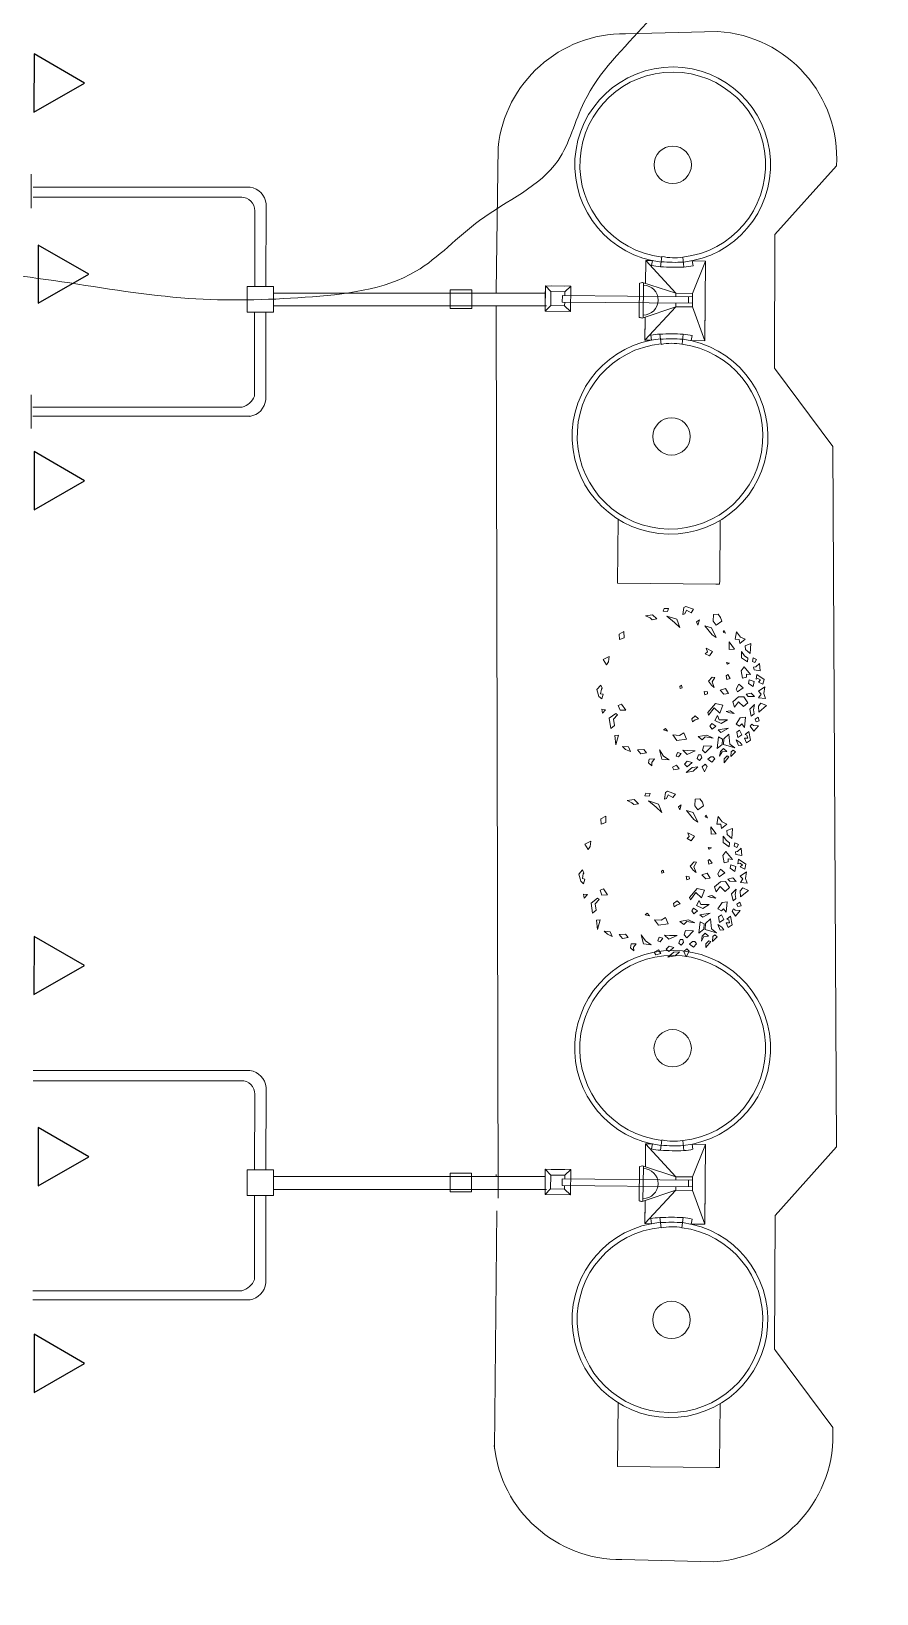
# Model space of a CAD drawing. Header units: millimetres. Extents: x 73 to 57768, y -40361 to 10065.
# Drawn here: x 25250 to 28583, y -33626 to -27463 of the extents above; entities that cross this region are included whole.
import ezdxf

# ---------------------------------------------------------------- set-up
doc = ezdxf.new("R2010")
doc.units = ezdxf.units.MM
for name, color, linetype, lineweight in [('debela', 20, 'Continuous', 25), ('drvece', 84, 'Continuous', 5), ('izohipse', 33, 'Continuous', 0), ('objekti_pogled', 4, 'Continuous', 20), ('ulica', 71, 'Continuous', 13)]:
    doc.layers.add(name, color=color, linetype=linetype, lineweight=lineweight)
doc.layers.add('pogled', color=7, linetype='Continuous', lineweight=5, true_color=0x8db1c3)
doc.styles.add('ATTR', font='romans.shx', dxfattribs={"width": 0.8, "height": 0.7})

# ---------------------------------------------------------------- blocks, each defined once
blk = doc.blocks.new('DEC1')
for points in [[(-17.825703, 50.144688), (-15.340965, 55.637398), (-11.893769, 55.475018), (-12.802246, 52.160138), (-14.540878, 53.429518), (-15.347061, 51.420148), (-14.679306, 50.283108)], [(-10.286347, 57.002498), (-6.636353, 53.173978), (-4.977264, 55.300948), (-2.322731, 54.024758), (-2.654549, 58.704078), (-5.640907, 57.002498)], [(2.096443, 60.253408), (0.995445, 56.151728), (3.318161, 54.875548), (7.299967, 55.726328)], [(13.272677, 57.002498), (10.949967, 55.726328), (12.609047, 54.024758), (14.268137, 54.875548)], [(16.259037, 52.323198), (16.922667, 53.599378), (16.590857, 57.002498), (20.904477, 54.450148), (17.918117, 51.472418)], [(-38.104163, 42.886048), (-35.982343, 39.207198), (-33.437553, 39.947208), (-31.223573, 43.364378)], [(-27.902623, 48.490098), (-28.642653, 45.945318), (-26.266303, 45.915268), (-25.694743, 47.690008)], [(-22.482173, 47.292998), (-22.915303, 48.664658), (-25.556323, 50.836408), (-20.701343, 52.081818), (-20.707443, 47.864548)], [(-17.061733, 46.095918), (-21.688173, 40.867878), (-18.577893, 39.165388), (-13.789101, 40.946228), (-14.889992, 43.454908), (-16.965533, 43.184148)], [(-12.70607, 49.248398), (-13.313744, 45.632738), (-10.937401, 45.602688), (-9.258873, 49.086028)], [(-2.654549, 51.047028), (-4.645447, 48.494678), (-3.318176, 45.091538), (-1.990913, 46.793108)], [(2.322716, 47.218508), (-1.327278, 43.815368), (-0.66365, 40.412228), (3.318161, 37.009098), (6.636337, 38.710668), (2.654526, 40.837618), (5.309077, 44.666158)], [(2.654526, 51.897798), (6.304517, 49.345458), (10.949967, 51.047028), (8.959067, 52.748598), (6.304517, 51.897798)], [(19.245397, 47.643888), (12.277227, 47.218508), (13.272677, 43.815368), (17.918117, 41.688418), (18.913577, 44.240768), (17.254487, 45.516938)], [(21.568117, 51.047028), (27.209017, 53.173978), (29.531737, 50.621628), (26.545377, 48.920058), (26.213557, 51.047028), (24.222657, 50.196248), (23.890837, 48.920058)], [(24.554477, 46.793108), (21.568117, 44.666158), (23.227197, 42.964588), (26.877177, 44.240768)], [(25.549927, 37.859878), (32.186277, 39.561448), (34.177167, 43.389968), (33.181717, 35.307528), (29.199917, 34.882128)], [(31.522627, 48.069288), (29.863537, 46.367708), (28.536287, 43.389968), (32.186277, 45.516938)], [(36.831707, 44.240768), (35.836257, 42.539188), (37.163527, 41.263018), (40.481707, 41.688418)], [(-44.561383, 31.831348), (-39.273253, 31.705098), (-39.604093, 34.382268), (-36.824663, 35.356908), (-40.368063, 38.431048), (-41.276543, 35.116178)], [(-32.518103, 32.329788), (-36.831723, 28.075868), (-31.854473, 28.926648)], [(-31.801213, 37.372358), (-27.415503, 38.148518), (-25.333863, 42.636518), (-27.944843, 42.431948), (-29.220293, 39.953298)], [(-12.277245, 32.755178), (-14.599968, 30.628218), (-13.604515, 29.777438), (-11.2818, 30.628218)], [(-7.299988, 42.539188), (-9.290886, 39.136068), (-5.640907, 37.859878), (-3.981812, 39.136068)], [(-1.990913, 33.180578), (-4.977264, 30.628218), (-3.318176, 27.225088), (-0.99546, 30.202838)], [(10.949967, 39.136068), (9.622697, 36.158308), (10.618147, 33.605958), (10.949967, 36.158308)], [(15.927217, 35.307528), (16.922667, 29.777438), (14.268137, 28.075868), (17.918117, 26.799688), (19.245397, 31.479008)], [(23.890837, 30.202838), (21.568117, 37.009098), (25.218107, 32.329788)], [(29.531737, 34.031358), (28.536287, 31.053608), (36.499887, 31.479008), (33.181717, 34.456738)], [(37.495347, 38.285278), (35.836257, 35.732928), (38.158977, 34.031358), (41.477157, 34.031358), (38.158977, 35.307528)], [(40.813507, 40.412228), (40.481707, 39.136068), (42.804427, 37.434478), (45.458957, 37.859878)], [(-42.472623, 24.672728), (-44.131713, 23.396548), (-42.804433, 22.971158)], [(-22.563583, 30.628218), (-22.563583, 28.501248), (-21.568133, 29.352038)], [(-5.640907, 20.844198), (-7.963623, 18.291858), (-11.2818, 20.418808), (-11.2818, 22.120378), (-7.963623, 20.844198), (-4.313629, 22.971158)], [(6.636337, 30.628218), (6.304517, 25.523518), (13.272677, 21.269598), (14.931767, 22.120378), (9.290877, 25.098128), (12.277227, 29.352038)], [(21.568117, 28.075868), (20.240847, 25.098128), (22.231747, 24.247348), (23.890837, 25.948898)], [(29.863537, 27.650488), (28.536287, 22.971158), (30.527177, 17.441068), (32.186277, 20.418808), (29.863537, 22.120378)], [(35.504437, 27.650488), (36.168077, 22.120378), (39.154437, 21.694998), (40.813507, 23.821948)], [(44.795317, 26.374298), (42.804427, 28.075868), (42.472607, 29.777438), (43.799877, 31.053608), (46.454417, 29.352038)], [(46.454417, 20.844198), (44.463497, 22.120378), (42.472607, 21.269598), (42.804427, 19.568028), (45.458957, 19.142638)], [(49.772577, 26.799688), (48.445307, 25.098128), (50.436227, 23.396548), (53.754397, 25.523518)], [(-52.427143, 19.568028), (-50.104423, 20.844198), (-46.786243, 17.441068), (-49.108973, 14.888718), (-53.754413, 14.463338), (-54.418043, 17.441068)], [(-45.127153, 9.784018), (-44.463523, 14.463338), (-38.490813, 18.717258), (-39.818083, 15.739508)], [(-30.195383, 13.187148), (-28.536293, 17.866458), (-25.218123, 16.164898), (-26.213573, 13.187148), (-27.872663, 14.463338)], [(-0.66365, 18.717258), (0.663628, 19.142638), (1.659081, 17.441068), (-0.66365, 16.590288)], [(18.581767, 15.739508), (16.922667, 13.187148), (19.245397, 11.060198), (21.236297, 11.910978), (19.577217, 13.612548)], [(40.481707, 17.015668), (43.799877, 11.910978), (41.477157, 8.507848), (41.145337, 11.910978)], [(48.777127, 16.164898), (48.445307, 12.761768), (50.768037, 11.060198), (52.095307, 13.187148)], [(51.099847, 20.418808), (52.095307, 16.590288), (56.077117, 13.187148), (54.418027, 17.866458)], [(-52.427143, -0.850769), (-55.081683, 0.4254), (-56.077133, -5.104706), (-55.081683, -6.380875), (-50.436243, -6.380875), (-51.099873, -5.104706), (-53.754413, -4.253914)], [(-48.445333, 5.530108), (-46.786243, 3.828518), (-44.795343, 5.104708)], [(-0.66365, 1.276169), (-2.322731, 0.4254), (-1.327278, -0.425384), (0, 0)], [(29.531737, 7.231658), (31.854457, 4.679318), (32.186277, 0), (35.504437, 3.403137), (33.513537, 9.784018)], [(46.454417, 6.380878), (46.122607, 4.679318), (43.468057, 5.104708), (43.799877, 7.657058)], [(49.440767, 0.4254), (49.772577, -4.679306), (43.799877, -7.231651), (47.449857, -3.828529)], [(52.095307, 5.955488), (54.086217, 3.403137), (55.745307, 4.679318), (54.418027, 8.082458)], [(-47.449883, -17.015672), (-46.454433, -9.784004), (-41.145353, -6.806266), (-44.131713, -11.06018)], [(30.195357, -3.828529), (28.536287, -5.53009), (29.863537, -6.806266)], [(50.436227, -9.784004), (51.099847, -13.187141), (53.754397, -13.187141), (55.413487, -10.634796), (53.090757, -11.06018)], [(-50.768053, -17.015672), (-50.436243, -19.993412), (-52.427143, -19.568022), (-52.758963, -16.590282)], [(47.118057, -15.739494), (45.127137, -17.866462), (46.122607, -22.120372), (48.445307, -19.568022)], [(-45.458983, -31.478992), (-46.786243, -26.799672), (-44.463523, -23.396552), (-43.468073, -26.374292), (-44.463523, -28.075852)], [(48.113497, -26.799672), (45.127137, -28.501252), (45.458957, -32.755162), (47.118057, -30.202822)], [(20.572657, -34.456732), (16.922667, -37.859872), (18.249947, -39.986832), (21.236297, -38.285262)], [(24.554477, -39.561442), (23.890837, -40.837612), (27.872647, -44.666142), (34.508987, -42.539172), (32.186277, -40.412222), (27.872647, -41.688402)], [(38.158977, -36.583692), (38.822617, -39.136042), (45.127137, -37.434482)], [(-28.204473, -43.389972), (-32.518103, -44.240752), (-30.195383, -47.218492), (-26.545393, -46.367702)], [(-11.2818, -55.300932), (-13.936333, -51.472412), (-10.286347, -51.472412), (-7.963623, -52.323192)], [(9.622697, -56.151712), (6.304517, -54.024762), (8.295417, -52.748592), (8.959067, -53.173982), (12.277227, -53.173982), (12.277227, -51.472412), (15.595407, -51.897802), (14.268137, -54.024762)], [(22.563567, -50.621622), (25.218107, -49.770842), (22.563567, -48.069272)]]:
    blk.add_lwpolyline(points, close=True)
at = {"style": 'ATTR', "width": 0.8, "flags": 9}
blk.add_attdef('ESTCODE', (0, 0), '', height=0.7, dxfattribs=at)

msp = doc.modelspace()

# ---------------------------------------------------------------- linework, layer by layer
at = {"layer": 'debela', "ltscale": 50}
for p, q in [((25260.579, -27551.459), (25260.179, -27781.316)), ((25459.441, -27666.734), (25260.579, -27551.459)), ((25260.179, -27781.316), (25459.441, -27666.734)), ((25260.579, -31033.101), (25260.179, -31262.958)), ((25459.441, -31148.375), (25260.579, -31033.101)), ((25260.179, -31262.958), (25459.441, -31148.375))]:
    msp.add_line(p, q, dxfattribs=at)
for points in [[(25476.29, -28421.177), (25277.428, -28305.902), (25277.028, -28535.759)], [(25459.841, -29235.81), (25260.979, -29120.535), (25260.579, -29350.392)], [(25476.29, -31902.819), (25277.428, -31787.544), (25277.028, -32017.401)], [(25459.841, -32717.451), (25260.979, -32602.177), (25260.579, -32832.034)]]:
    msp.add_lwpolyline(points, close=True, dxfattribs=at)
at = {"layer": 'izohipse'}
msp.add_open_spline([(31552.658, -14611.212), (31420.83, -14776.479), (31114.816, -15139.123), (30624.928, -15577.055), (30170.84, -15961.941), (29828.9, -16406.995), (29662.362, -16940.49), (29570.984, -17469.488), (29328.02, -17874.589), (28964.259, -18166.938), (28491.41, -18117.618), (28135.731, -17936.146), (27864.038, -17762.724), (27597.524, -17733.822), (27382.303, -17839.33), (27249.186, -18043.595), (27228.778, -18269.817), (27364.939, -18409.745), (27486.826, -18602.639), (27473.731, -18918.232), (27438.892, -19242.657), (27503.343, -19600.503), (27438.959, -19974.576), (27418.35, -20370.876), (27166.162, -20566.292), (27192.512, -20752.482), (27015.404, -21021.515), (26895.607, -21494.791), (26650.554, -22047.512), (26591.382, -22702.315), (26472.545, -23244.884), (26316.317, -23813.098), (26020.049, -24274.004), (25454.65, -24705.004), (24750.688, -24745.829), (24204.551, -24839.863), (23667.654, -24825.325), (23063.979, -24661.936), (22497.122, -24184.898), (22063.432, -23818.746), (21708.558, -23483.893), (21618.028, -23071.401), (21482.217, -22717.178), (21280.393, -22427.975), (20949.482, -22291.497), (20523.398, -22316.36), (20222.206, -22639.348), (19982.945, -23036.895), (19641.817, -23453.887), (19121.028, -23810.068), (18536.361, -23906.042), (18036.829, -23959.869), (17576.435, -24284.347), (16718.101, -24662.777), (15646.125, -25317.041), (14555.656, -26080.59), (13735.113, -26727.858), (12928.674, -27239.254), (12117.658, -27817.375), (11367.021, -28349.879), (10773.139, -28841.699), (10339.452, -29116.535), (10025.115, -29401.674), (9851.675, -29691.285), (9886.827, -29934.985), (10043.242, -30061.93), (10191.481, -30185.534), (10374.003, -30294.494), (10678.05, -30273.874), (11155.611, -30422.673), (12000.061, -30438.839), (13118.723, -30470.669), (14283.346, -30938.127), (15504.821, -31189.476), (16723.064, -31335.263), (17772.226, -31295.286), (18560.239, -31297.302), (18999.755, -30973.406), (19157.86, -30650.474), (19140.673, -30272.846), (19512.528, -29973.233), (19570.418, -29356.6), (19990.032, -28764.146), (20599.055, -28424.928), (21180.026, -28534.5), (21599.127, -28734.457), (21971.696, -29140.61), (22495.106, -29561.431), (22920.548, -30192.749), (23197.676, -30825.804), (23298.836, -31414.579), (22961.837, -31797.743), (22682.787, -32211.951), (21995.155, -32467.046), (21600.046, -33215.664), (20787.457, -33458.934), (20348.834, -33917.282), (19934.131, -34182.154), (19674.357, -34418.8), (19653.762, -34612.126), (19648.192, -34664.41)], degree=3, knots=[1902.18558609, 1902.18558609, 1902.18558609, 1902.18558609, 2535.47886573, 3326.13675999, 3868.3788574, 4320.04619324, 4987.21341701, 5522.33876079, 5914.83901284, 6391.10826673, 6822.64589654, 7246.97568664, 7595.57825547, 7771.26986018, 8028.73750015, 8264.35247454, 8488.27555659, 8635.43322456, 8830.24679286, 9158.69372897, 9541.91727582, 9817.33141425, 10232.12944131, 10685.91741739, 10943.23649876, 11070.86668842, 11207.19492117, 11878.62254705, 12536.45749156, 13000.21832433, 13837.61503863, 14204.75627219, 14759.69261974, 15455.3880813, 16240.75451659, 16819.96619368, 17120.46801222, 17847.47312598, 18640.87361578, 19307.14729657, 19569.3043918, 20077.44333925, 20522.0900916, 20712.15505977, 21116.93205152, 21535.08529578, 21903.57896774, 22377.25955994, 22942.34458169, 23504.5111893, 24223.00461876, 24702.53518623, 24974.16213211, 25889.64813605, 27517.11953131, 28727.87044286, 29884.29854474, 30648.63232892, 31590.56243321, 32872.13672267, 33408.3906763, 33901.58309643, 34408.15294838, 34677.77273225, 34872.92535604, 35085.30473785, 35256.08385275, 35461.37236622, 35698.28344835, 36143.04280105, 36948.54022797, 38218.38580649, 39469.44535597, 40670.65584017, 41960.04486517, 43121.04167366, 43866.65135571, 44217.80870065, 44708.64263122, 44873.70664657, 45316.10041882, 45971.00967597, 46651.38474285, 47436.4971892, 47887.84119316, 48373.98365055, 48804.7010782, 49525.4803312, 50386.70921747, 51034.58854924, 51648.27869279, 51988.46614871, 52511.77709507, 53125.29667313, 54078.9061576, 54851.73150858, 55548.42263817, 55937.5884025, 56356.56035221, 56511.87147235, 56511.87147235, 56511.87147235, 56511.87147235], dxfattribs=at)
msp.add_spline([(35326.682, -22191.585), (35300.297, -22354.251), (35280.468, -22517.449), (35205.876, -22623.47), (35096.219, -22917.821), (34990.787, -23076.699), (34688.147, -23309.262), (34354.057, -23520.418), (34023.599, -23770.502), (33860.586, -23908.908), (33818.432, -24103.257), (33879.592, -24325.758), (34085.157, -24476.572), (34288.598, -24572.17), (34568.941, -24614.672), (34933.988, -24670.633), (35233.469, -24721.278), (35364.973, -24890.151), (35277.985, -25067.681), (35018.561, -25092.797), (34658.822, -24971.345), (34330.805, -24865.648), (34059.674, -24790.932), (33906.403, -24890.575), (33791.596, -25085.626), (33853.648, -25296.888), (33919.426, -25625.238), (33928.422, -25857.698), (33971.304, -26095.064), (34088.245, -26625.576), (34140.571, -27002.275), (34125.018, -27194.14), (34060.138, -27313.033), (33926.657, -27426.365), (33743.85, -27466.725), (33627.033, -27374.488), (33482.775, -27280.025), (33359.293, -27270.015), (33219.479, -27120.735), (32766.654, -26573.623), (32303.356, -26120.664), (31776.042, -25981.355), (31431.924, -25967.255), (31164.573, -26028.351), (30301.128, -26069.405), (29917.349, -26203.831), (29529.127, -26393.076), (29278.107, -26593.444), (29129.795, -26719.368), (28600.647, -26773.037), (28099.781, -26968.107), (27675.62, -27430.333), (27429.433, -27741.45), (27326.542, -27972.012), (27017.308, -28209.044), (26766.289, -28409.411), (26329.851, -28511.98), (25870.734, -28516.256), (24871.375, -28407.655), (24393.776, -28506.887), (24110.872, -28759.848), (24099.763, -28896.895), (24182.862, -29234.704), (24386.358, -29615.526), (24576.998, -29989.643), (24632.657, -30325.228), (24731.699, -30636.74), (24868.958, -31158.271), (24853.119, -31864.511), (24751.967, -32601.227), (24630.658, -33243.847), (24451.239, -33753.502), (24241.769, -34122.774), (23867.656, -34478.699), (23401.02, -34748.132), (23099.563, -34889.231)], degree=3, dxfattribs=at)
at = {"layer": 'objekti_pogled'}
for p, q in [((27698.605, -28366.852), (27672.113, -28366.59)), ((27672.113, -28366.59), (27791.121, -28496.122)), ((27854.999, -28368.399), (27907.983, -28368.923)), ((27907.983, -28368.923), (27856.715, -28496.771)), ((27791.121, -28496.122), (27659.275, -28453.384)), ((27791.121, -28496.122), (27659.275, -28453.384)), ((27840.858, -28509.436), (27840.599, -28535.578)), ((27840.858, -28509.436), (27840.599, -28535.578)), ((27856.589, -28509.592), (27856.33, -28535.734)), ((27856.589, -28509.592), (27856.33, -28535.734)), ((27790.592, -28549.621), (27669.001, -28681.224)), ((27856.186, -28550.27), (27904.87, -28683.558)), ((27695.492, -28681.486), (27669.001, -28681.224)), ((27851.887, -28683.034), (27904.87, -28683.558)), ((27563.5, -29387.622), (27561.007, -29639.61)), ((27963.698, -29628.593), (27966.042, -29391.604)), ((27948.55, -29643.444), (27561.007, -29639.61)), ((27698.382, -31851.809), (27671.89, -31851.547)), ((27671.89, -31851.547), (27790.898, -31981.079)), ((27854.776, -31853.356), (27907.76, -31853.88)), ((27907.76, -31853.88), (27856.492, -31981.728)), ((27790.898, -31981.079), (27659.051, -31938.34)), ((27790.898, -31981.079), (27659.051, -31938.34)), ((27790.369, -32034.577), (27668.777, -32166.181)), ((27840.634, -31994.393), (27840.376, -32020.535)), ((27840.634, -31994.393), (27840.376, -32020.535)), ((27855.963, -32035.226), (27904.647, -32168.514)), ((27856.365, -31994.549), (27856.107, -32020.69)), ((27856.365, -31994.549), (27856.107, -32020.69)), ((27695.269, -32166.443), (27668.777, -32166.181)), ((27851.664, -32167.99), (27904.647, -32168.514)), ((27563.276, -32872.579), (27560.784, -33124.566)), ((27963.475, -33113.549), (27965.819, -32876.561)), ((27948.327, -33128.4), (27560.784, -33124.566))]:
    msp.add_line(p, q, dxfattribs=at)
for points in [[(27730.736, -28391.389), (27736.043, -28351.742)], [(27671.216, -28457.255), (27672.113, -28366.59)], [(27698.605, -28366.852), (27694.649, -28386.562)], [(27822.406, -28393.214), (27818.682, -28353.388)], [(27854.999, -28368.399), (27858.565, -28388.184)], [(27904.87, -28683.558), (27907.983, -28368.923)], [(27646.705, -28591.537), (27648.047, -28455.818)], [(27646.705, -28591.537), (27648.047, -28455.818)], [(27661.622, -28593.239), (27662.993, -28454.589)], [(27661.622, -28593.239), (27662.993, -28454.589)], [(27856.33, -28535.734), (27856.186, -28550.27), (27790.592, -28549.621), (27790.736, -28535.085)], [(27856.33, -28535.734), (27856.186, -28550.27), (27790.592, -28549.621), (27790.736, -28535.085)], [(27790.994, -28508.943), (27791.121, -28496.122), (27856.715, -28496.771), (27856.589, -28509.592)], [(27790.994, -28508.943), (27791.121, -28496.122), (27856.715, -28496.771), (27856.589, -28509.592)], [(27790.592, -28549.621), (27658.773, -28594.202)], [(27790.592, -28549.621), (27658.773, -28594.202)], [(27669.001, -28681.224), (27669.899, -28590.44)], [(27669.001, -28681.224), (27669.804, -28600.06)], [(27728.103, -28657.59), (27732.625, -28697.334)], [(27819.791, -28657.579), (27815.279, -28697.324)], [(27904.87, -28683.558), (27905.673, -28602.394)], [(27695.492, -28681.486), (27691.927, -28661.702)], [(27851.887, -28683.034), (27855.843, -28663.323)], [(27963.698, -29628.593), (27963.251, -29643.589), (27948.55, -29643.444)], [(27670.993, -31942.211), (27671.89, -31851.547)], [(27698.382, -31851.809), (27694.426, -31871.519)], [(27730.513, -31876.345), (27735.82, -31836.699)], [(27822.183, -31878.171), (27818.459, -31838.344)], [(27854.776, -31853.356), (27858.342, -31873.141)], [(27904.647, -32168.514), (27907.76, -31853.88)], [(27646.481, -32076.494), (27647.824, -31940.775)], [(27646.481, -32076.494), (27647.824, -31940.775)], [(27661.398, -32078.196), (27662.77, -31939.546)], [(27661.398, -32078.196), (27662.77, -31939.546)], [(27790.771, -31993.9), (27790.898, -31981.079), (27856.492, -31981.728), (27856.365, -31994.549)], [(27790.771, -31993.9), (27790.898, -31981.079), (27856.492, -31981.728), (27856.365, -31994.549)], [(27790.369, -32034.577), (27658.55, -32079.159)], [(27790.369, -32034.577), (27658.55, -32079.159)], [(27856.107, -32020.69), (27855.963, -32035.226), (27790.369, -32034.577), (27790.513, -32020.041)], [(27856.107, -32020.69), (27855.963, -32035.226), (27790.369, -32034.577), (27790.513, -32020.041)], [(27668.777, -32166.181), (27669.676, -32075.396)], [(27668.777, -32166.181), (27669.58, -32085.017)], [(27904.647, -32168.514), (27905.45, -32087.351)], [(27695.269, -32166.443), (27691.704, -32146.658)], [(27727.88, -32142.547), (27732.401, -32182.291)], [(27819.568, -32142.535), (27815.056, -32182.28)], [(27851.664, -32167.99), (27855.62, -32148.28)], [(27963.475, -33113.549), (27963.028, -33128.546), (27948.327, -33128.4)]]:
    msp.add_lwpolyline(points, dxfattribs=at)
for centre, radius, start, end in [((27778.622, -27989.584), 386, 276.2350414, 263.3439593), ((27778.622, -27989.584), 366, 276.2350414, 263.3439593), ((27783.633, -28151.42), 204.986, 256.6106182, 279.8447849), ((27737.946, -28200.146), 191.379, 256.9243469, 267.8410983), ((27792.293, -27602.753), 791.034, 265.5368337, 272.1816481), ((27788.214, -27807.599), 566.625, 264.4476039, 273.2708778), ((27784.603, -27988.978), 406, 275.342687, 280.4963415), ((27572.764, -28077.418), 386, 281.3816424, 283.0869614), ((27572.764, -28077.418), 386, 281.3816424, 283.0869614), ((27662.315, -28523.102), 58.959, 269.4331909, 89.4331909), ((27563.95, -28968.374), 386, 75.7794205, 77.6199499), ((27563.95, -28968.374), 386, 75.7794205, 77.6199499), ((27731.553, -28849.096), 191.538, 91.0213588, 101.9397648), ((27774.045, -29447.289), 791.034, 86.6847337, 93.3295481), ((27773.997, -29060.988), 406, 78.3700403, 83.5236949), ((27768.029, -29060.263), 386, 95.5224226, 82.6313405), ((27768.029, -29060.263), 366, 95.5224226, 82.6313405), ((27774.02, -29242.402), 566.625, 85.595504, 94.4187779), ((27776.242, -28898.559), 204.986, 79.0215969, 102.2557636), ((27778.398, -31474.541), 386, 276.2350414, 263.3439593), ((27778.398, -31474.541), 366, 276.2350414, 263.3439593), ((27787.991, -31292.556), 566.625, 264.4476039, 273.2708778), ((27783.41, -31636.377), 204.986, 256.6106182, 279.8447849), ((27737.723, -31685.102), 191.379, 256.9243469, 267.8410983), ((27792.07, -31087.71), 791.034, 265.5368337, 272.1816481), ((27784.379, -31473.935), 406, 275.342687, 280.4963415), ((27572.541, -31562.375), 386, 281.3816424, 283.0869614), ((27572.541, -31562.375), 386, 281.3816424, 283.0869614), ((27662.092, -32008.059), 58.959, 269.4331909, 89.4331909), ((27563.727, -32453.331), 386, 75.7794205, 77.6199499), ((27563.727, -32453.331), 386, 75.7794205, 77.6199499), ((27767.806, -32545.22), 386, 95.5224226, 82.6313405), ((27731.33, -32334.052), 191.538, 91.0213588, 101.9397648), ((27773.822, -32932.246), 791.034, 86.6847337, 93.3295481), ((27773.797, -32727.359), 566.625, 85.595504, 94.4187779), ((27773.774, -32545.945), 406, 78.3700403, 83.5236949), ((27767.806, -32545.22), 366, 95.5224226, 82.6313405), ((27776.019, -32383.515), 204.986, 79.0215969, 102.2557636)]:
    msp.add_arc(centre, radius, start, end, dxfattribs=at)
at = {"layer": 'pogled', "ltscale": 3}
for p, q in [((25249.82, -28159.979), (25249.82, -28026.539)), ((25249.82, -29029.979), (25249.82, -28896.539))]:
    msp.add_line(p, q, dxfattribs=at)
at = {"layer": 'pogled'}
for p, q in [((27298.047, -28489.637), (27276.52, -28466.923)), ((27299.768, -28467.153), (27353.267, -28467.682)), ((27353.044, -28490.181), (27376.515, -28467.912)), ((27276.297, -28489.422), (27275.753, -28544.419)), ((27297.503, -28544.634), (27275.531, -28566.918)), ((27352.5, -28545.178), (27375.526, -28567.907)), ((27276.074, -31974.378), (27275.53, -32029.376)), ((27297.824, -31974.594), (27276.297, -31951.88)), ((27299.545, -31952.11), (27353.044, -31952.639)), ((27352.821, -31975.138), (27376.292, -31952.869)), ((27297.28, -32029.591), (27275.307, -32051.875)), ((27352.277, -32030.135), (27375.302, -32052.864))]:
    msp.add_line(p, q, dxfattribs=at)
at = {"layer": 'pogled', "elevation": 92.528}
for points in [[(25257.216, -28077.343), (26112.248, -28077.343)], [(25257.216, -28117.343), (26080.139, -28117.343)], [(25255.631, -28945.797), (26080.743, -28945.797)], [(25255.631, -28981.624), (26112.337, -28981.624)], [(25256.993, -31562.3), (26112.025, -31562.3)], [(25256.993, -31602.3), (26079.916, -31602.3)], [(25255.408, -32430.753), (26080.52, -32430.753)], [(25255.408, -32466.58), (26112.114, -32466.58)]]:
    msp.add_lwpolyline(points, dxfattribs=at)
at = {"layer": 'pogled', "ltscale": 5}
for points in [[(26175.703, -28144.011), (26175.162, -28469.66)], [(26131.326, -28171.175), (26130.679, -28469.66)], [(27277.78, -28495.721), (26205.023, -28495.721)], [(26130.461, -28570.198), (26129.741, -28902.243)], [(26174.994, -28570.198), (26174.421, -28915.167)], [(26205.023, -28546.266), (27281.151, -28546.266)], [(26131.103, -31656.132), (26130.456, -31954.617)], [(26175.48, -31628.967), (26174.938, -31954.617)], [(27277.557, -31980.677), (26204.8, -31980.677)], [(26204.8, -32031.223), (27280.928, -32031.223)], [(26130.238, -32055.154), (26129.518, -32387.199)], [(26174.771, -32055.154), (26174.197, -32400.124)]]:
    msp.add_lwpolyline(points, dxfattribs=at)
for points in [[(26101.477, -28469.66), (26205.023, -28469.66), (26205.023, -28570.198), (26101.477, -28570.198)], [(26901.873, -28482.242), (26986.157, -28482.242), (26986.157, -28556.375), (26901.873, -28556.375)], [(26101.254, -31954.617), (26204.8, -31954.617), (26204.8, -32055.154), (26101.254, -32055.154)], [(26901.65, -31967.198), (26985.934, -31967.198), (26985.934, -32041.332), (26901.65, -32041.332)]]:
    msp.add_lwpolyline(points, close=True, dxfattribs=at)
at = {"layer": 'pogled'}
for points in [[(27276.52, -28466.923), (27275.531, -28566.918), (27375.526, -28567.907), (27376.515, -28467.912)], [(27276.297, -31951.88), (27275.307, -32051.875), (27375.302, -32052.864), (27376.292, -31952.869)]]:
    msp.add_lwpolyline(points, close=True, dxfattribs=at)
for points in [[(27298.047, -28489.637), (27297.503, -28544.634), (27352.5, -28545.178), (27352.643, -28530.751)], [(27352.901, -28504.609), (27353.044, -28490.181), (27298.047, -28489.637), (27297.904, -28504.065)], [(27856.589, -28509.592), (27343.49, -28504.516), (27343.232, -28530.657), (27856.33, -28535.734)], [(27297.824, -31974.594), (27297.28, -32029.591), (27352.277, -32030.135), (27352.42, -32015.707)], [(27352.678, -31989.566), (27352.821, -31975.138), (27297.824, -31974.594), (27297.681, -31989.021)], [(27856.365, -31994.549), (27343.267, -31989.472), (27343.009, -32015.614), (27856.107, -32020.69)]]:
    msp.add_lwpolyline(points, dxfattribs=at)
at = {"layer": 'pogled', "ltscale": 5}
for centre, radius, start, end in [((26101.667, -28150.947), 74.361, 5.352717, 81.8194692), ((26078.66, -28170.002), 52.68, 358.7243118, 91.6088233), ((26060.898, -28874.133), 74.361, 285.4785684, 337.7891152), ((26100.384, -28908.23), 74.361, 278.1805308, 354.647283), ((26078.437, -31654.959), 52.68, 358.7243118, 91.6088233), ((26101.444, -31635.904), 74.361, 5.352717, 81.8194692), ((26060.675, -32359.09), 74.361, 285.4785684, 337.7891152), ((26100.161, -32393.187), 74.361, 278.1805308, 354.647283)]:
    msp.add_arc(centre, radius, start, end, dxfattribs=at)
at = {"layer": 'ulica', "ltscale": 5}
for p, q in [((28424.368, -27993.104), (28181.795, -28263.794)), ((28184.245, -28797.128), (28409.444, -29100.51)), ((28424.405, -31863.191, 92.528), (28181.833, -32133.88, 92.528)), ((28184.283, -32667.214, 92.528), (28409.482, -32970.596, 92.528))]:
    msp.add_line(p, q, dxfattribs=at)
at = {"layer": 'ulica'}
for points in [[(27955.857, -27463.484), (27592.979, -27472.137)], [(27089.89, -27921.802), (27082.816, -28487.508)]]:
    msp.add_lwpolyline(points, dxfattribs=at)
at = {"layer": 'ulica', "ltscale": 5}
for points in [[(28181.795, -28263.794), (28179.925, -28791.308), (28184.245, -28797.128)], [(27082.816, -28487.508), (27082.833, -28495.721)], [(27082.942, -28546.266), (27090.516, -32065.165)], [(28409.444, -29100.51), (28424.405, -31863.191)], [(27082.593, -31972.464), (27082.61, -31980.677)]]:
    msp.add_lwpolyline(points, dxfattribs=at)
at = {"layer": 'ulica', "elevation": 92.528}
for points in [[(27076.54, -33054.99), (27085.043, -32115.711)], [(27940.971, -33500.217), (27578.093, -33491.564)]]:
    msp.add_lwpolyline(points, dxfattribs=at)
at = {"layer": 'ulica', "ltscale": 5, "elevation": 92.528}
msp.add_lwpolyline([(28181.833, -32133.88), (28179.963, -32661.395), (28184.283, -32667.214)], dxfattribs=at)
at = {"layer": 'ulica'}
for centre in [(27778.622, -27989.584), (27773.997, -29060.988), (27778.398, -31474.541), (27773.774, -32545.945)]:
    msp.add_circle(centre, 73.696, dxfattribs=at)
for centre, radius, start, end in [((27588.754, -27973.672), 501.553, 89.5173377, 174.0639599), ((27925.302, -27962.549), 500, 356.4964407, 86.4964407), ((27910.416, -33001.152, 92.528), 500, 273.5035593, 3.5035593), ((27573.868, -32990.029, 92.528), 501.553, 185.9360401, 270.4826623)]:
    msp.add_arc(centre, radius, start, end, dxfattribs=at)

# ---------------------------------------------------------------- block references
at = {"layer": 'drvece', "lineweight": 5, "xscale": 5.760000000007116, "yscale": 5.760000000002037, "zscale": 5.760000000000001, "rotation": 260.8362753474981}
for p in [(27808.061, -30055.379), (27736.04, -30784.317)]:
    msp.add_blockref('DEC1', p, dxfattribs=at)

doc.saveas('drawing.dxf')
